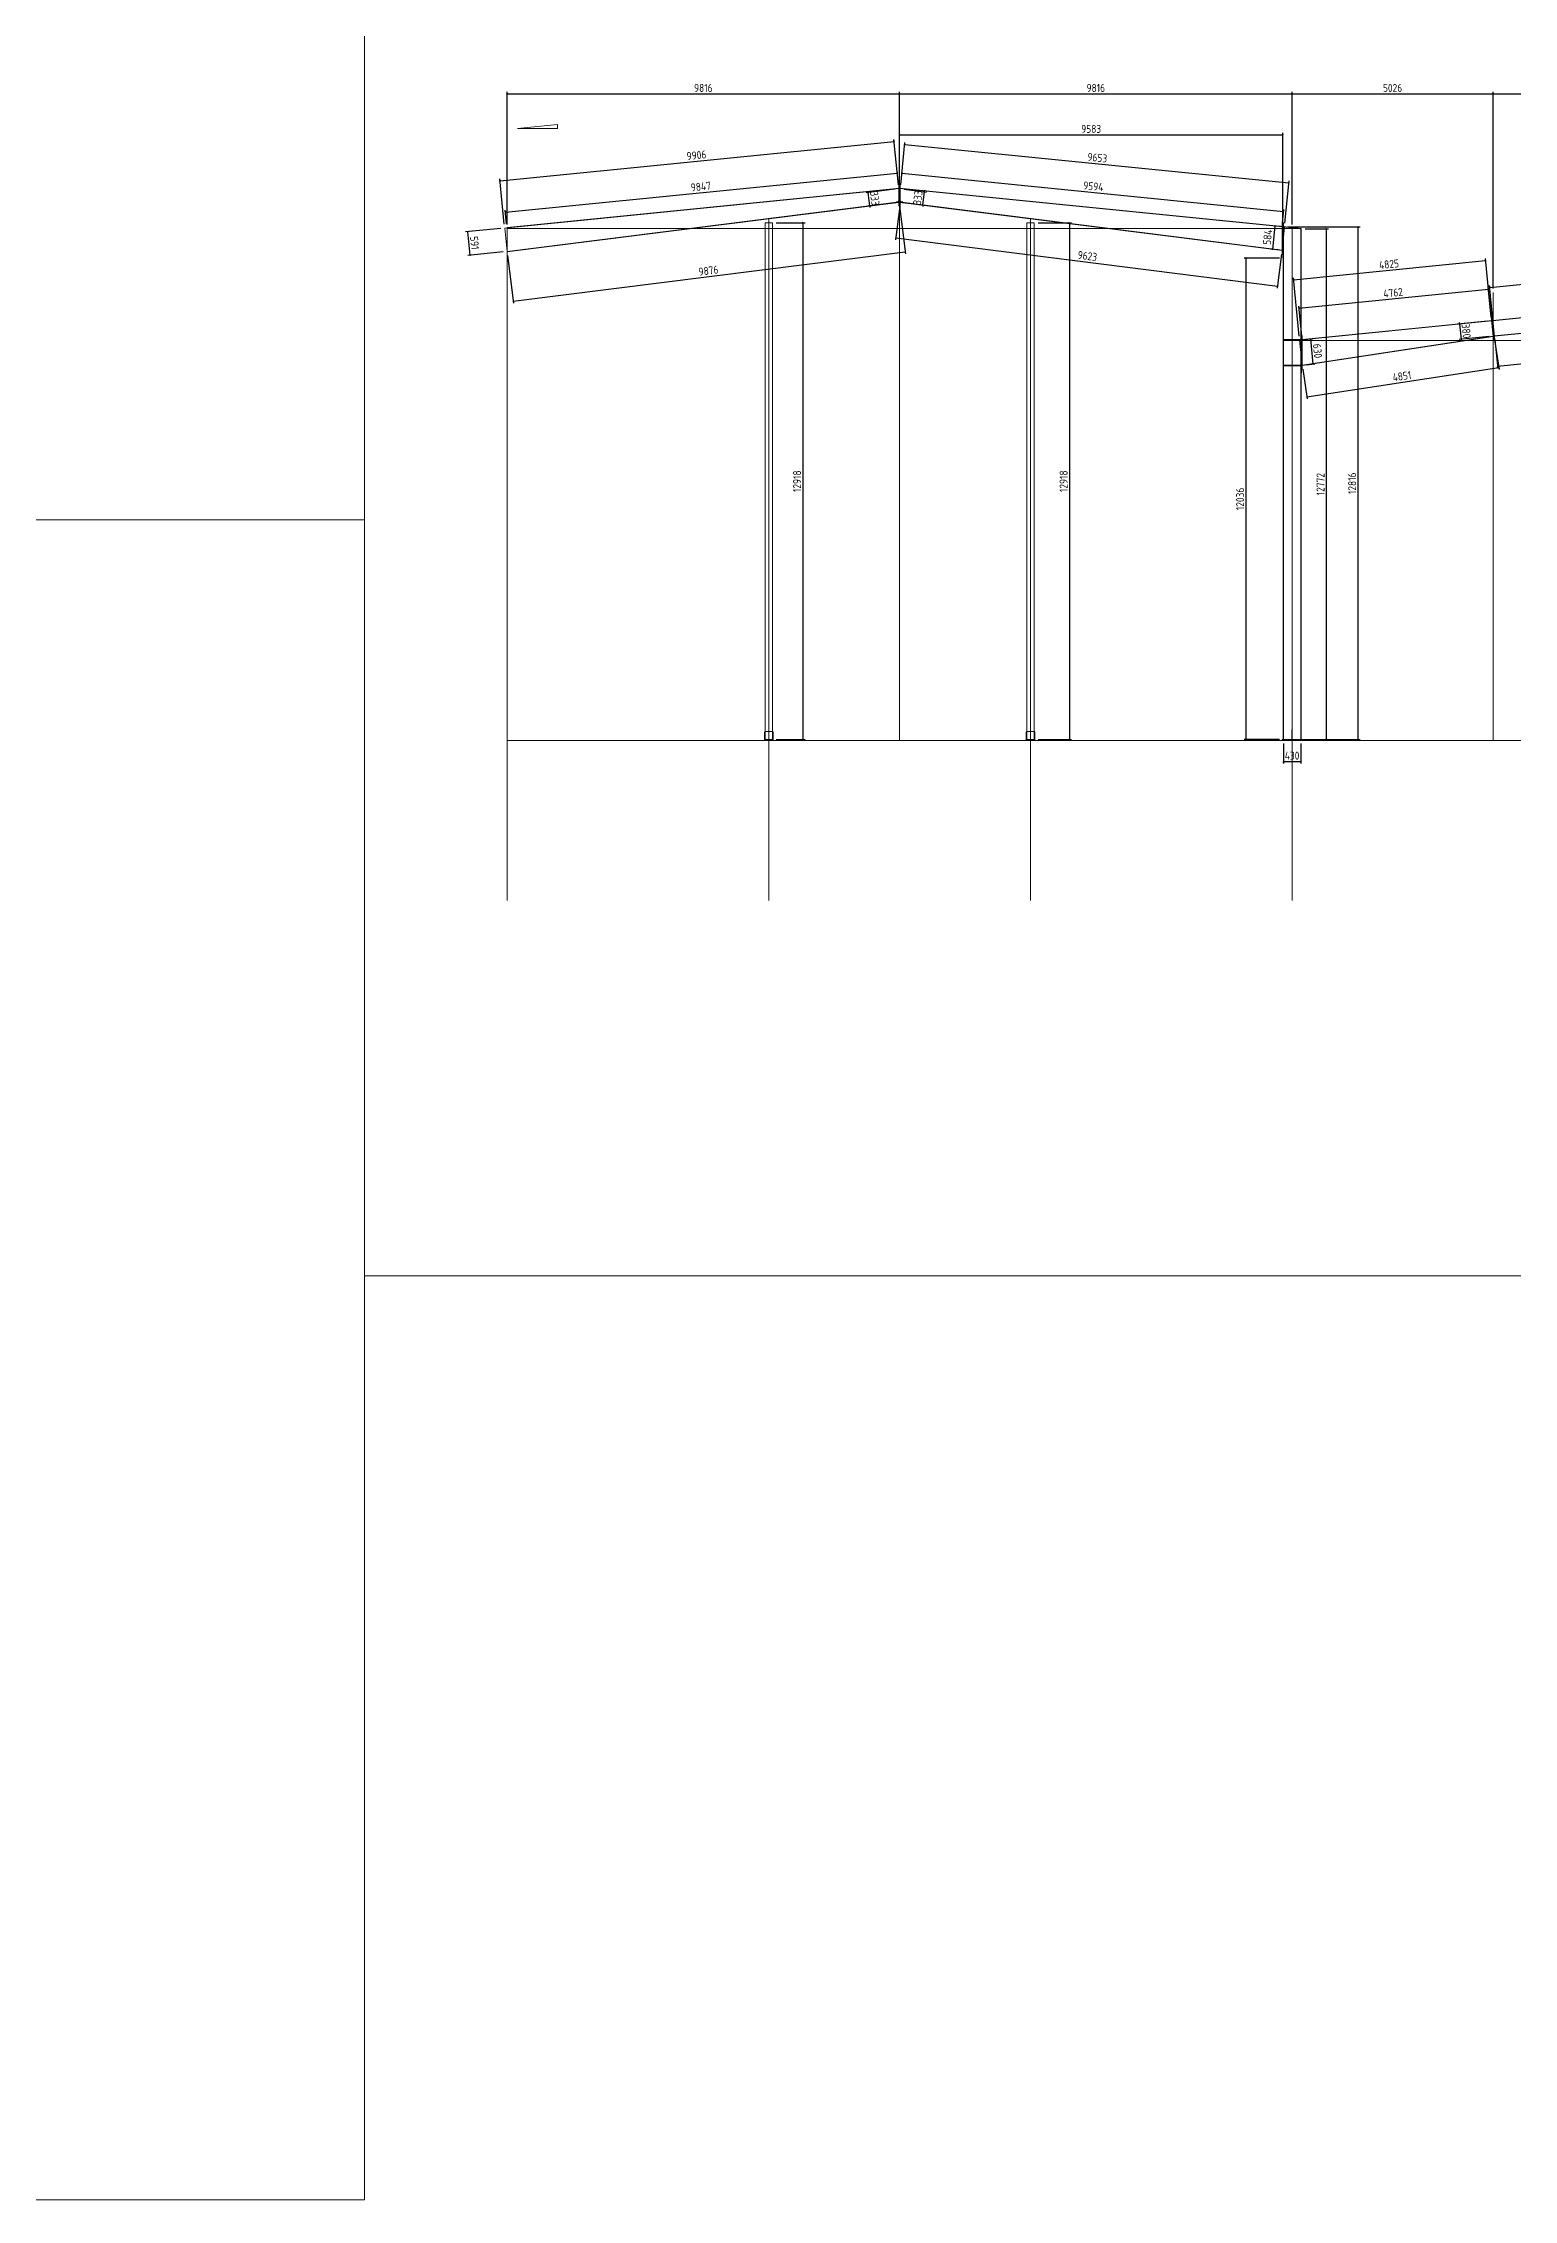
# Model space of a CAD drawing. Extents: x 485428 to 797698, y 56414 to 211814.
# Drawn here: x 557583 to 594364, y 56414 to 110328 of the extents above; entities that cross this region are included whole.
import ezdxf

# ---------------------------------------------------------------- set-up
doc = ezdxf.new("R2010")
doc.units = 0
doc.header["$LTSCALE"] = 1000
doc.header["$MEASUREMENT"] = 0
doc.layers.add('AXIS', color=3, linetype='Continuous')
doc.layers.add('DOTE', color=1, linetype='Continuous')
doc.styles.get("Standard").update_dxf_attribs({"font": 'gbenor.shx', "bigfont": 'gbcbig.shx'})
doc.dimstyles.get("Standard").update_dxf_attribs({"dimscale": 100, "dimtxt": 2, "dimasz": 0.4, "dimexe": 0.5, "dimexo": 1, "dimgap": 0.5, "dimtad": 1, "dimdec": 0, "dimzin": 0, "dimdsep": 46, "dimtxsty": 'Standard', "dimblk": 'ARCHTICK', "dimcen": 0.09, "dimadec": 0, "dimazin": 0, "dimtfac": 1, "dimtdec": 0, "dimtix": 1, "dimtmove": 2, "dimatfit": 3, "dimfxl": 1, "dimtolj": 1, "dimtzin": 0, "dimarcsym": 0})

# ---------------------------------------------------------------- blocks, each defined once
blk = doc.blocks.new('_ArchTick')
at = {"color": 0, "linetype": 'ByBlock', "const_width": 0.4}
blk.add_lwpolyline([(-0.5, -0.5), (0.5, 0.5)], dxfattribs=at)
blk = doc.blocks.new('*D35')
at = {"color": 3, "lineweight": -2}
for p, q in [((569185, 105797), (569185, 109107)), ((569185, 109057), (579001, 109057)), ((579001, 106799), (579001, 109107))]:
    blk.add_line(p, q, dxfattribs=at)
at = {"layer": 'Defpoints', "color": 0}
for p in [(579001, 109057), (579001, 106699), (569185, 105697)]:
    blk.add_point(p, dxfattribs=at)
at = {"color": 3, "lineweight": -2, "xscale": 40, "yscale": 40, "zscale": 40, "rotation": 180}
blk.add_blockref('_ArchTick', (569185, 109057), dxfattribs=at)
at = {"color": 3, "lineweight": -2, "xscale": 40, "yscale": 40, "zscale": 40}
blk.add_blockref('_ArchTick', (579001, 109057), dxfattribs=at)
at = {"color": 0, "lineweight": 15, "insert": (574093, 109207), "char_height": 200, "attachment_point": 5}
blk.add_mtext('\\A1;9816', dxfattribs=at)
blk = doc.blocks.new('*D36')
at = {"color": 3, "lineweight": -2}
for p, q in [((579001, 106799), (579001, 109107)), ((579001, 109057), (588817, 109057)), ((588817, 105797), (588817, 109107))]:
    blk.add_line(p, q, dxfattribs=at)
at = {"layer": 'Defpoints', "color": 0}
for p in [(588817, 109057), (579001, 106699), (588817, 105697)]:
    blk.add_point(p, dxfattribs=at)
at = {"color": 3, "lineweight": -2, "xscale": 40, "yscale": 40, "zscale": 40, "rotation": 180}
blk.add_blockref('_ArchTick', (579001, 109057), dxfattribs=at)
at = {"color": 3, "lineweight": -2, "xscale": 40, "yscale": 40, "zscale": 40}
blk.add_blockref('_ArchTick', (588817, 109057), dxfattribs=at)
at = {"color": 0, "lineweight": 15, "insert": (583909, 109207), "char_height": 200, "attachment_point": 5}
blk.add_mtext('\\A1;9816', dxfattribs=at)
blk = doc.blocks.new('*D37')
at = {"color": 3, "lineweight": -2}
for p, q in [((588817, 105797), (588817, 109107)), ((588817, 109057), (593843, 109057)), ((593843, 104197), (593843, 109107))]:
    blk.add_line(p, q, dxfattribs=at)
at = {"layer": 'Defpoints', "color": 0}
for p in [(593843, 109057), (588817, 105697), (593843, 104097)]:
    blk.add_point(p, dxfattribs=at)
at = {"color": 3, "lineweight": -2, "xscale": 40, "yscale": 40, "zscale": 40, "rotation": 180}
blk.add_blockref('_ArchTick', (588817, 109057), dxfattribs=at)
at = {"color": 3, "lineweight": -2, "xscale": 40, "yscale": 40, "zscale": 40}
blk.add_blockref('_ArchTick', (593843, 109057), dxfattribs=at)
at = {"color": 0, "lineweight": 15, "insert": (591330, 109207), "char_height": 200, "attachment_point": 5}
blk.add_mtext('\\A1;5026', dxfattribs=at)
blk = doc.blocks.new('*D30')
at = {"color": 3, "lineweight": -2}
for p, q in [((593843, 104197), (593843, 109107)), ((593843, 109057), (600843, 109057)), ((600843, 104287), (600843, 109107))]:
    blk.add_line(p, q, dxfattribs=at)
at = {"layer": 'Defpoints', "color": 0}
for p in [(600843, 109057), (593843, 104097), (600843, 104187)]:
    blk.add_point(p, dxfattribs=at)
at = {"color": 3, "lineweight": -2, "xscale": 40, "yscale": 40, "zscale": 40, "rotation": 180}
blk.add_blockref('_ArchTick', (593843, 109057), dxfattribs=at)
at = {"color": 3, "lineweight": -2, "xscale": 40, "yscale": 40, "zscale": 40}
blk.add_blockref('_ArchTick', (600843, 109057), dxfattribs=at)
at = {"color": 0, "lineweight": 15, "insert": (597343, 109207), "char_height": 200, "attachment_point": 5}
blk.add_mtext('\\A1;7000', dxfattribs=at)
blk = doc.blocks.new('*D34')
at = {"color": 0, "lineweight": -2}
for p, q in [((588602, 92817), (588602, 92317)), ((589032, 92817), (589032, 92317)), ((588602, 92367), (589032, 92367))]:
    blk.add_line(p, q, dxfattribs=at)
at = {"layer": 'Defpoints', "color": 0}
for p in [(588602, 92917), (589032, 92917), (589032, 92367)]:
    blk.add_point(p, dxfattribs=at)
at = {"color": 0, "lineweight": -2, "xscale": 40, "yscale": 40, "zscale": 40, "rotation": 180}
blk.add_blockref('_ArchTick', (588602, 92367), dxfattribs=at)
at = {"color": 0, "lineweight": -2, "xscale": 40, "yscale": 40, "zscale": 40}
blk.add_blockref('_ArchTick', (589032, 92367), dxfattribs=at)
at = {"color": 0, "lineweight": 15, "insert": (588817, 92517), "char_height": 200, "attachment_point": 5}
blk.add_mtext('\\A1;430', dxfattribs=at)
blk = doc.blocks.new('*D79')
at = {"color": 0, "lineweight": -2}
for p, q in [((600835, 103602), (600906, 102889)), ((593890, 102909), (593961, 102196)), ((600901, 102939), (593956, 102246))]:
    blk.add_line(p, q, dxfattribs=at)
at = {"layer": 'Defpoints', "color": 0}
for p in [(600825, 103701), (593880, 103008), (593956, 102246)]:
    blk.add_point(p, dxfattribs=at)
at = {"color": 0, "lineweight": -2, "xscale": 40, "yscale": 40, "zscale": 40}
for p, rotation in [((600901, 102939), 5.7001233822358), ((593956, 102246), 185.7001233822358)]:
    blk.add_blockref('_ArchTick', p, dxfattribs=dict(at, rotation=rotation))
at = {"color": 0, "lineweight": 15, "insert": (597414, 102742), "char_height": 200, "attachment_point": 5, "rotation": 5.7001}
blk.add_mtext('\\A1;6979', dxfattribs=at)
blk = doc.blocks.new('*D80')
at = {"color": 0, "lineweight": -2}
for p, q in [((593759, 104218), (600743, 104915)), ((600815, 104187), (600738, 104965)), ((593832, 103490), (593755, 104268))]:
    blk.add_line(p, q, dxfattribs=at)
at = {"layer": 'Defpoints', "color": 0}
for p in [(600743, 104915), (600825, 104087), (593842, 103390)]:
    blk.add_point(p, dxfattribs=at)
at = {"color": 0, "lineweight": -2, "xscale": 40, "yscale": 40, "zscale": 40}
for p, rotation in [((600743, 104915), 5.700078972229645), ((593759, 104218), 185.7000789722296)]:
    blk.add_blockref('_ArchTick', p, dxfattribs=dict(at, rotation=rotation))
at = {"color": 0, "lineweight": 15, "insert": (597236, 104716), "char_height": 200, "attachment_point": 5, "rotation": 5.7001}
blk.add_mtext('\\A1;7018', dxfattribs=at)
blk = doc.blocks.new('*D83')
at = {"color": 0, "lineweight": -2}
for p, q in [((593879, 102911), (593992, 102170)), ((589083, 102180), (589196, 101439)), ((589189, 101488), (593984, 102219))]:
    blk.add_line(p, q, dxfattribs=at)
at = {"layer": 'Defpoints', "color": 0}
for p in [(593864, 103009), (589068, 102279), (593984, 102219)]:
    blk.add_point(p, dxfattribs=at)
at = {"color": 0, "lineweight": -2, "xscale": 40, "yscale": 40, "zscale": 40}
for p, rotation in [((593984, 102219), 8.661403933980209), ((589189, 101488), 188.6614039339802)]:
    blk.add_blockref('_ArchTick', p, dxfattribs=dict(at, rotation=rotation))
at = {"color": 0, "lineweight": 15, "insert": (591564, 102002), "char_height": 200, "attachment_point": 5, "rotation": 8.6614}
blk.add_mtext('\\A1;4851', dxfattribs=at)
blk = doc.blocks.new('*D84')
at = {"color": 0, "lineweight": -2}
for p, q in [((588856, 104412), (593656, 104891)), ((593797, 103484), (593651, 104941)), ((588996, 103005), (588851, 104462))]:
    blk.add_line(p, q, dxfattribs=at)
at = {"layer": 'Defpoints', "color": 0}
for p in [(593656, 104891), (593807, 103385), (589006, 102906)]:
    blk.add_point(p, dxfattribs=at)
at = {"color": 0, "lineweight": -2, "xscale": 40, "yscale": 40, "zscale": 40}
for p, rotation in [((593656, 104891), 5.695769790009977), ((588856, 104412), 185.69576979001)]:
    blk.add_blockref('_ArchTick', p, dxfattribs=dict(at, rotation=rotation))
at = {"color": 0, "lineweight": 15, "insert": (591241, 104801), "char_height": 200, "attachment_point": 5, "rotation": 5.6958}
blk.add_mtext('\\A1;4825', dxfattribs=at)
blk = doc.blocks.new('*D85')
at = {"color": 0, "lineweight": -2}
for p, q in [((588990, 103702), (593728, 104175)), ((593797, 103484), (593723, 104224)), ((589058, 103011), (588985, 103752))]:
    blk.add_line(p, q, dxfattribs=at)
at = {"layer": 'Defpoints', "color": 0}
for p in [(593728, 104175), (593807, 103385), (589068, 102912)]:
    blk.add_point(p, dxfattribs=at)
at = {"color": 0, "lineweight": -2, "xscale": 40, "yscale": 40, "zscale": 40}
for p, rotation in [((593728, 104175), 5.695769790009977), ((588990, 103702), 185.69576979001)]:
    blk.add_blockref('_ArchTick', p, dxfattribs=dict(at, rotation=rotation))
at = {"color": 0, "lineweight": 15, "insert": (591344, 104088), "char_height": 200, "attachment_point": 5, "rotation": 5.6958}
blk.add_mtext('\\A1;4762', dxfattribs=at)
blk = doc.blocks.new('*D86')
at = {"color": 0, "lineweight": -2}
for p, q in [((589105, 102916), (589324, 102937)), ((589274, 102932), (589336, 102306)), ((589168, 102289), (589386, 102311))]:
    blk.add_line(p, q, dxfattribs=at)
at = {"layer": 'Defpoints', "color": 0}
for p in [(589006, 102906), (589068, 102279), (589336, 102306)]:
    blk.add_point(p, dxfattribs=at)
at = {"color": 0, "lineweight": -2, "xscale": 40, "yscale": 40, "zscale": 40}
for p, rotation in [((589274, 102932), 95.69576979000831), ((589336, 102306), 275.6957697900083)]:
    blk.add_blockref('_ArchTick', p, dxfattribs=dict(at, rotation=rotation))
at = {"color": 0, "lineweight": 15, "insert": (589454, 102634), "char_height": 200, "attachment_point": 5, "rotation": 275.6958}
blk.add_mtext('\\A1;630', dxfattribs=at)
blk = doc.blocks.new('*D87')
at = {"color": 0, "lineweight": -2}
for p, q in [((593707, 103375), (592955, 103299)), ((593745, 102996), (592993, 102921)), ((593005, 103304), (593001, 103344)), ((593005, 103304), (593043, 102926)), ((593043, 102926), (593047, 102886))]:
    blk.add_line(p, q, dxfattribs=at)
at = {"layer": 'Defpoints', "color": 0}
for p in [(593807, 103385), (593844, 103006), (593043, 102926)]:
    blk.add_point(p, dxfattribs=at)
at = {"color": 0, "lineweight": -2, "xscale": 40, "yscale": 40, "zscale": 40}
for p, rotation in [((593005, 103304), 275.7105931374981), ((593043, 102926), 95.71059313749812)]:
    blk.add_blockref('_ArchTick', p, dxfattribs=dict(at, rotation=rotation))
at = {"color": 0, "lineweight": 15, "insert": (593173, 103130), "char_height": 200, "attachment_point": 5, "rotation": 275.7106}
blk.add_mtext('\\A1;380', dxfattribs=at)
blk = doc.blocks.new('*D88')
at = {"color": 0, "lineweight": -2}
for p, q in [((588383, 105755), (588324, 105174)), ((588525, 105741), (588333, 105760)), ((588467, 105160), (588275, 105179))]:
    blk.add_line(p, q, dxfattribs=at)
at = {"layer": 'Defpoints', "color": 0}
for p in [(588624, 105731), (588324, 105174), (588566, 105150)]:
    blk.add_point(p, dxfattribs=at)
at = {"color": 0, "lineweight": -2, "xscale": 40, "yscale": 40, "zscale": 40}
for p, rotation in [((588383, 105755), 84.28940686250463), ((588324, 105174), 264.2894068625047)]:
    blk.add_blockref('_ArchTick', p, dxfattribs=dict(at, rotation=rotation))
at = {"color": 0, "lineweight": 15, "insert": (588204, 105479), "char_height": 200, "attachment_point": 5, "rotation": 84.2894}
blk.add_mtext('\\A1;584', dxfattribs=at)
blk = doc.blocks.new('*D89')
at = {"color": 0, "lineweight": -2}
for p, q in [((579029, 106789), (579063, 107125)), ((579058, 107076), (588605, 106123)), ((588576, 105836), (588610, 106173))]:
    blk.add_line(p, q, dxfattribs=at)
at = {"layer": 'Defpoints', "color": 0}
for p in [(579019, 106689), (588566, 105737), (588605, 106123)]:
    blk.add_point(p, dxfattribs=at)
at = {"color": 0, "lineweight": -2, "xscale": 40, "yscale": 40, "zscale": 40}
for p, rotation in [((579058, 107076), 174.3018374715133), ((588605, 106123), 354.3018374715134)]:
    blk.add_blockref('_ArchTick', p, dxfattribs=dict(at, rotation=rotation))
at = {"color": 0, "lineweight": 15, "insert": (583846, 106749), "char_height": 200, "attachment_point": 5, "rotation": 354.3018}
blk.add_mtext('\\A1;9594', dxfattribs=at)
blk = doc.blocks.new('*D90')
at = {"color": 0, "lineweight": -2}
for p, q in [((579029, 106789), (579135, 107844)), ((579130, 107794), (588735, 106836)), ((588634, 105830), (588740, 106886))]:
    blk.add_line(p, q, dxfattribs=at)
at = {"layer": 'Defpoints', "color": 0}
for p in [(588735, 106836), (579019, 106689), (588624, 105731)]:
    blk.add_point(p, dxfattribs=at)
at = {"color": 0, "lineweight": -2, "xscale": 40, "yscale": 40, "zscale": 40}
for p, rotation in [((579130, 107794), 174.3017855641566), ((588735, 106836), 354.3017855641567)]:
    blk.add_blockref('_ArchTick', p, dxfattribs=dict(at, rotation=rotation))
at = {"color": 0, "lineweight": 15, "insert": (583947, 107464), "char_height": 200, "attachment_point": 5, "rotation": 354.3018}
blk.add_mtext('\\A1;9653', dxfattribs=at)
blk = doc.blocks.new('*D91')
at = {"color": 0, "lineweight": -2}
for p, q in [((579007, 106254), (578900, 105410)), ((578907, 105460), (588454, 104256)), ((588554, 105050), (588447, 104206))]:
    blk.add_line(p, q, dxfattribs=at)
at = {"layer": 'Defpoints', "color": 0}
for p in [(579019, 106354), (588566, 105150), (588454, 104256)]:
    blk.add_point(p, dxfattribs=at)
at = {"color": 0, "lineweight": -2, "xscale": 40, "yscale": 40, "zscale": 40}
for p, rotation in [((578907, 105460), 172.8129511934559), ((588454, 104256), 352.8129511934558)]:
    blk.add_blockref('_ArchTick', p, dxfattribs=dict(at, rotation=rotation))
at = {"color": 0, "lineweight": 15, "insert": (583699, 105007), "char_height": 200, "attachment_point": 5, "rotation": 352.813}
blk.add_mtext('\\A1;9623', dxfattribs=at)
blk = doc.blocks.new('*D92')
at = {"color": 0, "lineweight": -2}
for p, q in [((579077, 106346), (579635, 106276)), ((579119, 106677), (579677, 106606)), ((579586, 106282), (579581, 106242)), ((579586, 106282), (579627, 106612)), ((579627, 106612), (579632, 106652))]:
    blk.add_line(p, q, dxfattribs=at)
at = {"layer": 'Defpoints', "color": 0}
for p in [(578978, 106359), (579019, 106689), (579627, 106612)]:
    blk.add_point(p, dxfattribs=at)
at = {"color": 0, "lineweight": -2, "xscale": 40, "yscale": 40, "zscale": 40}
for p, rotation in [((579586, 106282), 82.81295119345184), ((579627, 106612), 262.8129511934519)]:
    blk.add_blockref('_ArchTick', p, dxfattribs=dict(at, rotation=rotation))
at = {"color": 0, "lineweight": 15, "insert": (579458, 106466), "char_height": 200, "attachment_point": 5, "rotation": 82.813}
blk.add_mtext('\\A1;333', dxfattribs=at)
blk = doc.blocks.new('*D93')
at = {"color": 0, "lineweight": -2}
for p, q in [((578884, 106677), (578163, 106585)), ((578926, 106346), (578205, 106255)), ((578212, 106592), (578207, 106631)), ((578254, 106261), (578212, 106592)), ((578254, 106261), (578259, 106222))]:
    blk.add_line(p, q, dxfattribs=at)
at = {"layer": 'Defpoints', "color": 0}
for p in [(578212, 106592), (578983, 106689), (579025, 106359)]:
    blk.add_point(p, dxfattribs=at)
at = {"color": 0, "lineweight": -2, "xscale": 40, "yscale": 40, "zscale": 40}
for p, rotation in [((578212, 106592), 277.2025647990805), ((578254, 106261), 97.20256479908048)]:
    blk.add_blockref('_ArchTick', p, dxfattribs=dict(at, rotation=rotation))
at = {"color": 0, "lineweight": 15, "insert": (578382, 106445), "char_height": 200, "attachment_point": 5, "rotation": 277.2026}
blk.add_mtext('\\A1;333', dxfattribs=at)
blk = doc.blocks.new('*D94')
at = {"color": 0, "lineweight": -2}
for p, q in [((569027, 105696), (568144, 105607)), ((568194, 105612), (568253, 105025)), ((569086, 105108), (568203, 105020))]:
    blk.add_line(p, q, dxfattribs=at)
at = {"layer": 'Defpoints', "color": 0}
for p in [(569127, 105706), (568253, 105025), (569185, 105118)]:
    blk.add_point(p, dxfattribs=at)
at = {"color": 0, "lineweight": -2, "xscale": 40, "yscale": 40, "zscale": 40}
for p, rotation in [((568194, 105612), 95.71059313750418), ((568253, 105025), 275.7105931375041)]:
    blk.add_blockref('_ArchTick', p, dxfattribs=dict(at, rotation=rotation))
at = {"color": 0, "lineweight": 15, "insert": (568373, 105333), "char_height": 200, "attachment_point": 5, "rotation": 275.7106}
blk.add_mtext('\\A1;591', dxfattribs=at)
blk = doc.blocks.new('*D95')
at = {"color": 0, "lineweight": -2}
for p, q in [((569009, 106884), (578866, 107867)), ((578973, 106789), (578861, 107917)), ((569117, 105805), (569004, 106933))]:
    blk.add_line(p, q, dxfattribs=at)
at = {"layer": 'Defpoints', "color": 0}
for p in [(578866, 107867), (578983, 106689), (569127, 105706)]:
    blk.add_point(p, dxfattribs=at)
at = {"color": 0, "lineweight": -2, "xscale": 40, "yscale": 40, "zscale": 40}
for p, rotation in [((578866, 107867), 5.698506794835294), ((569009, 106884), 185.6985067948353)]:
    blk.add_blockref('_ArchTick', p, dxfattribs=dict(at, rotation=rotation))
at = {"color": 0, "lineweight": 15, "insert": (573922, 107525), "char_height": 200, "attachment_point": 5, "rotation": 5.6985}
blk.add_mtext('\\A1;9906', dxfattribs=at)
blk = doc.blocks.new('*D96')
at = {"color": 0, "lineweight": -2}
for p, q in [((569146, 106103), (578944, 107081)), ((578973, 106789), (578939, 107131)), ((569175, 105811), (569141, 106153))]:
    blk.add_line(p, q, dxfattribs=at)
at = {"layer": 'Defpoints', "color": 0}
for p in [(578944, 107081), (578983, 106689), (569185, 105711)]:
    blk.add_point(p, dxfattribs=at)
at = {"color": 0, "lineweight": -2, "xscale": 40, "yscale": 40, "zscale": 40}
for p, rotation in [((578944, 107081), 5.698506656842349), ((569146, 106103), 185.6985066568424)]:
    blk.add_blockref('_ArchTick', p, dxfattribs=dict(at, rotation=rotation))
at = {"color": 0, "lineweight": 15, "insert": (574030, 106741), "char_height": 200, "attachment_point": 5, "rotation": 5.6985}
blk.add_mtext('\\A1;9847', dxfattribs=at)
blk = doc.blocks.new('*D97')
at = {"color": 0, "lineweight": -2}
for p, q in [((578996, 106254), (579146, 105060)), ((569198, 105019), (569348, 103824)), ((569342, 103874), (579140, 105109))]:
    blk.add_line(p, q, dxfattribs=at)
at = {"layer": 'Defpoints', "color": 0}
for p in [(578983, 106354), (569185, 105118), (579140, 105109)]:
    blk.add_point(p, dxfattribs=at)
at = {"color": 0, "lineweight": -2, "xscale": 40, "yscale": 40, "zscale": 40}
for p, rotation in [((579140, 105109), 7.18807235724547), ((569342, 103874), 187.1880723572455)]:
    blk.add_blockref('_ArchTick', p, dxfattribs=dict(at, rotation=rotation))
at = {"color": 0, "lineweight": 15, "insert": (574222, 104640), "char_height": 200, "attachment_point": 5, "rotation": 7.1881}
blk.add_mtext('\\A1;9876', dxfattribs=at)
blk = doc.blocks.new('*D98')
at = {"color": 0, "lineweight": -2}
for p, q in [((575919, 105835), (576638, 105835)), ((576588, 92917), (576588, 105835)), ((575919, 92917), (576638, 92917))]:
    blk.add_line(p, q, dxfattribs=at)
at = {"layer": 'Defpoints', "color": 0}
for p in [(575819, 105835), (576588, 105835), (575819, 92917)]:
    blk.add_point(p, dxfattribs=at)
at = {"color": 0, "lineweight": -2, "xscale": 40, "yscale": 40, "zscale": 40}
for p, rotation in [((576588, 105835), 90), ((576588, 92917), 270)]:
    blk.add_blockref('_ArchTick', p, dxfattribs=dict(at, rotation=rotation))
at = {"color": 0, "lineweight": 15, "insert": (576438, 99376), "char_height": 200, "attachment_point": 5, "rotation": 90}
blk.add_mtext('\\A1;12918', dxfattribs=at)
blk = doc.blocks.new('*D99')
at = {"color": 0, "lineweight": -2}
for p, q in [((582463, 105835), (583304, 105835)), ((583254, 105835), (583254, 92917)), ((582463, 92917), (583304, 92917))]:
    blk.add_line(p, q, dxfattribs=at)
at = {"layer": 'Defpoints', "color": 0}
for p in [(582363, 105835), (582363, 92917), (583254, 92917)]:
    blk.add_point(p, dxfattribs=at)
at = {"color": 0, "lineweight": -2, "xscale": 40, "yscale": 40, "zscale": 40}
for p, rotation in [((583254, 105835), 90), ((583254, 92917), 270)]:
    blk.add_blockref('_ArchTick', p, dxfattribs=dict(at, rotation=rotation))
at = {"color": 0, "lineweight": 15, "insert": (583104, 99376), "char_height": 200, "attachment_point": 5, "rotation": 90}
blk.add_mtext('\\A1;12918', dxfattribs=at)
blk = doc.blocks.new('*D103')
at = {"color": 0, "lineweight": -2}
for p, q in [((589142, 105689), (589729, 105689)), ((589679, 92917), (589679, 105689)), ((589142, 92917), (589729, 92917))]:
    blk.add_line(p, q, dxfattribs=at)
at = {"layer": 'Defpoints', "color": 0}
for p in [(589042, 105689), (589679, 105689), (589042, 92917)]:
    blk.add_point(p, dxfattribs=at)
at = {"color": 0, "lineweight": -2, "xscale": 40, "yscale": 40, "zscale": 40}
for p, rotation in [((589679, 105689), 90), ((589679, 92917), 270)]:
    blk.add_blockref('_ArchTick', p, dxfattribs=dict(at, rotation=rotation))
at = {"color": 0, "lineweight": 15, "insert": (589529, 99303), "char_height": 200, "attachment_point": 5, "rotation": 90}
blk.add_mtext('\\A1;12772', dxfattribs=at)
blk = doc.blocks.new('*D104')
at = {"color": 0, "lineweight": -2}
for p, q in [((588702, 105733), (590519, 105733)), ((590469, 92917), (590469, 105733)), ((588702, 92917), (590519, 92917))]:
    blk.add_line(p, q, dxfattribs=at)
at = {"layer": 'Defpoints', "color": 0}
for p in [(588602, 105733), (590469, 105733), (588602, 92917)]:
    blk.add_point(p, dxfattribs=at)
at = {"color": 0, "lineweight": -2, "xscale": 40, "yscale": 40, "zscale": 40}
for p, rotation in [((590469, 105733), 90), ((590469, 92917), 270)]:
    blk.add_blockref('_ArchTick', p, dxfattribs=dict(at, rotation=rotation))
at = {"color": 0, "lineweight": 15, "insert": (590319, 99325), "char_height": 200, "attachment_point": 5, "rotation": 90}
blk.add_mtext('\\A1;12816', dxfattribs=at)
blk = doc.blocks.new('*D105')
at = {"color": 0, "lineweight": -2}
for p, q in [((588502, 104953), (587617, 104953)), ((587667, 92917), (587667, 104953)), ((588502, 92917), (587617, 92917))]:
    blk.add_line(p, q, dxfattribs=at)
at = {"layer": 'Defpoints', "color": 0}
for p in [(587667, 104953), (588602, 104953), (588602, 92917)]:
    blk.add_point(p, dxfattribs=at)
at = {"color": 0, "lineweight": -2, "xscale": 40, "yscale": 40, "zscale": 40}
for p, rotation in [((587667, 104953), 90), ((587667, 92917), 270)]:
    blk.add_blockref('_ArchTick', p, dxfattribs=dict(at, rotation=rotation))
at = {"color": 0, "lineweight": 15, "insert": (587517, 98935), "char_height": 200, "attachment_point": 5, "rotation": 90}
blk.add_mtext('\\A1;12036', dxfattribs=at)
blk = doc.blocks.new('*D2424')
at = {"color": 0, "lineweight": -2}
for p, q in [((579001, 106799), (579001, 108084)), ((579001, 108034), (588584, 108034)), ((588584, 105843), (588584, 108084))]:
    blk.add_line(p, q, dxfattribs=at)
at = {"layer": 'Defpoints', "color": 0}
for p in [(588584, 108034), (579001, 106699), (588584, 105743)]:
    blk.add_point(p, dxfattribs=at)
at = {"color": 0, "lineweight": -2, "xscale": 40, "yscale": 40, "zscale": 40, "rotation": 180}
blk.add_blockref('_ArchTick', (579001, 108034), dxfattribs=at)
at = {"color": 0, "lineweight": -2, "xscale": 40, "yscale": 40, "zscale": 40}
blk.add_blockref('_ArchTick', (588584, 108034), dxfattribs=at)
at = {"color": 0, "lineweight": 15, "insert": (583793, 108184), "char_height": 200, "attachment_point": 5}
blk.add_mtext('\\A1;9583', dxfattribs=at)

msp = doc.modelspace()

# ---------------------------------------------------------------- linework, layer by layer
at = {"lineweight": 15}
for p, q in [((570447.9, 108296.1), (569447.9, 108196.1)), ((569447.9, 108196.1), (570447.9, 108196.1)), ((570447.9, 108196.1), (570447.9, 108296.1)), ((579002.1, 106691), (569126.5, 105705.5)), ((579001.3, 106699), (569185.3, 105719.5)), ((579081.5, 106365.9), (569185.3, 105117.9)), ((578983.3, 106345.4), (569185.3, 105109.8)), ((578921.1, 106365.9), (588567.3, 105149.5)), ((579000.5, 106691), (588584.3, 105734.7)), ((579001.3, 106699), (588584.3, 105742.8)), ((579001.3, 105719.5), (579001.3, 106699)), ((579019.3, 106345.4), (588566.3, 105141.6)), ((589042.3, 105697), (569185.3, 105697)), ((575819.3, 105835.1), (575639.3, 105835.1)), ((582183.3, 105835.1), (582363.3, 105835.1)), ((588582.3, 105743), (589042.3, 105697)), ((588582.3, 105734.9), (589042.3, 105688.9)), ((600843.3, 104097), (593828.3, 103396.8)), ((600843.3, 104088.9), (593829.1, 103388.8)), ((600893.1, 103708), (593867.3, 103006.7)), ((600843.3, 103695), (593868.1, 102998.7)), ((593823.5, 103396.3), (588817.3, 102897)), ((593811.4, 103385), (588818.3, 102887)), ((593893.8, 103014), (589066.8, 102278.7)), ((593845.3, 102996.5), (589068.3, 102268.8)), ((593806.5, 103384.5), (593863.7, 103009.4)), ((612868.3, 102897), (588592.3, 102897)), ((612868.3, 92897), (569185.3, 92897))]:
    msp.add_line(p, q, dxfattribs=at)
at = {"color": 2, "lineweight": 15}
for p, q in [((578983.3, 106789), (578983.3, 106257.2)), ((578983.3, 106789), (579019.3, 106789)), ((579001.3, 106789), (579001.3, 106257.2)), ((579019.3, 106789), (579019.3, 106257.2)), ((578983.3, 106257.2), (579019.3, 106257.2)), ((575729.3, 105935.1), (575729.3, 105835.1)), ((575729.3, 105835.1), (575819.3, 105835.1)), ((582273.3, 105935.1), (582273.3, 105835.1)), ((588566.3, 105833), (588566.3, 105053)), ((588582.3, 105833), (588566.3, 105833)), ((588582.3, 105833), (588602.3, 105833)), ((588584.3, 105833), (588584.3, 104953)), ((588602.3, 105833), (588602.3, 104953)), ((588566.3, 105053), (588584.3, 105053)), ((588602.3, 104953), (588584.3, 104953)), ((589052.3, 103010.5), (589032.3, 103010.5)), ((589032.3, 103010.5), (589032.3, 102080.5)), ((589050.3, 103010.5), (589050.3, 102080.5)), ((589052.3, 103010.5), (589068.3, 103010.5)), ((589068.3, 103010.5), (589068.3, 102180.5)), ((593832.4, 103487.6), (593796.6, 103484)), ((593854.3, 102906.9), (593796.6, 103484)), ((593872.2, 102908.7), (593814.5, 103485.8)), ((593890.1, 102910.5), (593832.4, 103487.6)), ((589032.3, 102918.4), (588592.3, 102918.4)), ((589032.3, 102908.4), (588592.3, 102908.4)), ((593890.1, 102910.5), (593854.3, 102906.9)), ((589032.3, 102273.4), (588592.3, 102273.4)), ((589032.3, 102263.3), (588592.3, 102263.3)), ((589032.3, 102080.5), (589050.3, 102080.5)), ((589068.3, 102180.5), (589050.3, 102180.5)), ((575634.3, 93117), (575619.3, 93102)), ((575619.3, 93102), (575619.3, 92917)), ((575619.3, 92897), (575619.3, 92917)), ((575619.3, 92917), (575839.3, 92917)), ((575839.3, 92897), (575619.3, 92897)), ((575729.3, 93117), (575634.3, 93117)), ((575729.3, 93117), (575824.3, 93117)), ((575824.3, 93117), (575839.3, 93102)), ((575839.3, 93102), (575839.3, 92917)), ((575839.3, 92917), (575839.3, 92897)), ((582178.3, 93117), (582163.3, 93102)), ((582163.3, 93102), (582163.3, 92917)), ((582163.3, 92897), (582163.3, 92917)), ((582163.3, 92917), (582383.3, 92917)), ((582383.3, 92897), (582163.3, 92897)), ((582273.3, 93117), (582178.3, 93117)), ((582273.3, 93117), (582368.3, 93117)), ((582368.3, 93117), (582383.3, 93102)), ((582383.3, 93102), (582383.3, 92917)), ((582383.3, 92917), (582383.3, 92897)), ((588572.3, 92897), (588572.3, 92917)), ((588572.3, 92917), (589062.3, 92917)), ((589062.3, 92897), (588572.3, 92897)), ((588817.3, 93167), (588812.3, 93167)), ((588812.3, 93167), (588812.3, 92917)), ((588817.3, 93167), (588822.3, 93167)), ((588822.3, 93167), (588822.3, 92917)), ((589062.3, 92917), (589062.3, 92897))]:
    msp.add_line(p, q, dxfattribs=at)
at = {"color": 1, "lineweight": 15}
for p, q in [((579019.3, 106689.1), (578977.7, 106358.8)), ((578983.3, 106689.1), (579025.1, 106358.8)), ((569185.3, 105117.8), (569126.5, 105705.5)), ((588566.3, 105149.6), (588624.4, 105730.7)), ((589068.3, 102278.9), (589005.8, 102905.7))]:
    msp.add_line(p, q, dxfattribs=at)
at = {"lineweight": 15}
for points in [[(485428.1, 155114.2), (565618.1, 155114.2), (565618.1, 98414.2), (485428.1, 98414.2)], [(565618.1, 117314.2), (619078.1, 117314.2), (619078.1, 79514.2), (565618.1, 79514.2)], [(565618.1, 98414.2), (506218.1, 98414.2), (506218.1, 56414.2), (565618.1, 56414.2)]]:
    msp.add_lwpolyline(points, close=True, dxfattribs=at)
at = {"layer": 'AXIS', "lineweight": 15}
for p, q in [((569185.3, 92897), (569185.3, 88897)), ((575729.3, 92897), (575729.3, 88897)), ((582273.3, 92897), (582273.3, 88897)), ((588817.3, 92897), (588817.3, 88897))]:
    msp.add_line(p, q, dxfattribs=at)
at = {"layer": 'DOTE', "lineweight": 15}
for p, q in [((579001.3, 92897), (579001.3, 107297)), ((569185.3, 92897), (569185.3, 105719.5)), ((575729.3, 92897), (575729.3, 105935.1)), ((582273.3, 92897), (582273.3, 105935.1)), ((588817.3, 92897), (588817.3, 105697)), ((593843.3, 92897), (593843.3, 104097))]:
    msp.add_line(p, q, dxfattribs=at)
at = {"layer": 'DOTE', "color": 0, "lineweight": 15}
for p, q in [((575639.3, 92917), (575639.3, 105835.1)), ((575819.3, 92917), (575819.3, 105835.1)), ((582183.3, 92917), (582183.3, 105835.1)), ((582363.3, 92917), (582363.3, 105835.1)), ((588602.3, 92917), (588602.3, 105741)), ((589032.3, 92917), (589032.3, 105689.9)), ((589042.3, 103010.5), (589042.3, 105697)), ((588592.3, 92917), (588592.3, 104953)), ((589042.3, 92917), (589042.3, 102080.5))]:
    msp.add_line(p, q, dxfattribs=at)

# ---------------------------------------------------------------- dimensions: what is measured, and where the dimension line sits
at = {"lineweight": 15}
for base, p1, p2, picture, middle in [((579001.3, 109057.4), (569185.3, 105697), (579001.3, 106699), '*D35', (574093.3, 109207.4)), ((588817.3, 109057.4), (579001.3, 106699), (588817.3, 105697), '*D36', (583909.3, 109207.4)), ((593843.3, 109057.4), (588817.3, 105697), (593843.3, 104097), '*D37', (591330.3, 109207.4)), ((600843.3, 109057.4), (593843.3, 104097), (600843.3, 104187), '*D30', (597343.3, 109207.4))]:
    dim = msp.add_linear_dim(base=base, p1=p1, p2=p2, dimstyle='Standard', override={"dimclrd": 3, "dimclre": 3}, dxfattribs=at)
    dim.commit()
    dim.dimension.update_dxf_attribs({"geometry": picture, "text_midpoint": middle})
at = {"color": 1, "lineweight": 15}
for p1, p2, distance, picture, middle in [((569126.5, 105705.5), (578983.3, 106689.1), 1183.9, '*D95', (573922.5, 107524.7)), ((579019.3, 106689.1), (588624.4, 105730.7), 1110.5, '*D90', (583947, 107464.2)), ((569185.3, 105711.4), (578983.3, 106689.1), 393.6, '*D96', (574030.3, 106741.2)), ((579019.3, 106689.1), (588566.3, 105736.5), 388.5, '*D89', (583846.3, 106748.7)), ((569185.3, 105117.8), (578983.3, 106353.5), -1254.1, '*D97', (574222.5, 104640.2)), ((579025.1, 106358.8), (578983.3, 106689.1), 777, '*D93', (578382.2, 106445.3)), ((579019.3, 106353.5), (588566.3, 105149.6), -900.8, '*D91', (583698.9, 105006.6)), ((578977.7, 106358.8), (579019.3, 106689.1), -612.7, '*D92', (579457.5, 106466.1)), ((569126.5, 105705.5), (569185.3, 105117.8), -937.3, '*D94', (568372.5, 105333.3)), ((575819.3, 92917), (575819.3, 105835.1), -769, '*D98', (576438.3, 99376)), ((582363.3, 105835.1), (582363.3, 92917), 890.3, '*D99', (583103.6, 99376)), ((588624.4, 105730.7), (588566.3, 105149.6), -243.1, '*D88', (588204.2, 105479.3)), ((589005.8, 102905.7), (593806.5, 103384.5), 1513.9, '*D84', (591241, 104800.8)), ((593842.2, 103390.1), (600825.3, 104087.1), 832.4, '*D80', (597236.2, 104716.2)), ((589068.3, 102911.9), (593806.5, 103384.5), 794, '*D85', (591343.7, 104087.6)), ((600825.3, 103701.2), (593880.4, 103008), 766.1, '*D79', (597414, 102741.5)), ((589068.3, 102278.9), (593863.7, 103009.4), -799.5, '*D83', (591563.8, 102002)), ((593806.5, 103384.5), (593844.3, 103006.4), -805.8, '*D87', (593172.9, 103130.2)), ((589005.8, 102905.7), (589068.3, 102278.9), 269.5, '*D86', (589454.5, 102633.9))]:
    dim = msp.add_aligned_dim(p1=p1, p2=p2, distance=distance, dimstyle='Standard', dxfattribs=at)
    dim.commit()
    dim.dimension.update_dxf_attribs({"geometry": picture, "text_midpoint": middle})
at = {"lineweight": 15}
dim = msp.add_linear_dim(base=(588584.3, 108033.9), p1=(579001.3, 106699), p2=(588584.3, 105742.8), dimstyle='Standard', dxfattribs=at)
dim.commit()
dim.dimension.update_dxf_attribs({"geometry": '*D2424', "text_midpoint": (583792.8, 108183.9)})
at = {"color": 1, "lineweight": 15}
for base, p1, p2, picture, middle in [((590468.9, 105732.9), (588602.3, 92917), (588602.3, 105732.9), '*D104', (590318.9, 99324.9)), ((589679.2, 105688.9), (589042.3, 92917), (589042.3, 105688.9), '*D103', (589529.2, 99302.9)), ((587666.7, 104953), (588602.3, 92917), (588602.3, 104953), '*D105', (587516.7, 98935))]:
    dim = msp.add_linear_dim(base=base, p1=p1, p2=p2, angle=90, dimstyle='Standard', dxfattribs=at)
    dim.commit()
    dim.dimension.update_dxf_attribs({"geometry": picture, "text_midpoint": middle})
dim = msp.add_linear_dim(base=(589032.3, 92367.4), p1=(588602.3, 92917), p2=(589032.3, 92917), dimstyle='Standard', dxfattribs=at)
dim.commit()
dim.dimension.update_dxf_attribs({"geometry": '*D34', "text_midpoint": (588817.3, 92517.4)})

doc.saveas('drawing.dxf')
